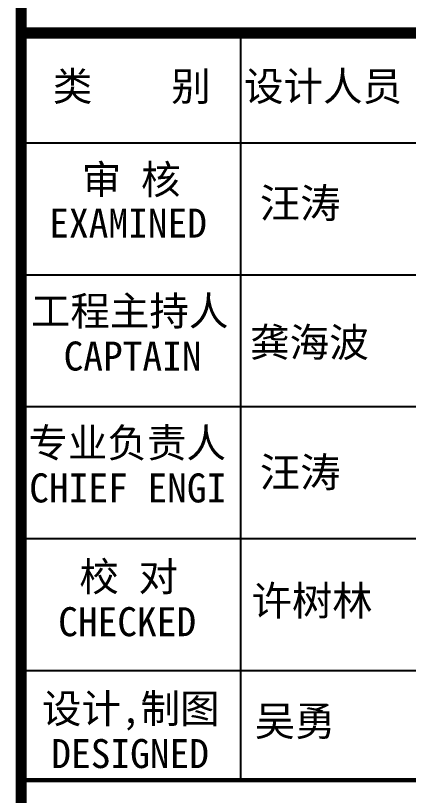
# Model space of a CAD drawing. Extents: x 1169373 to 1354985, y 649019 to 904199.
# Drawn here: x 1344185 to 1349775, y 689782 to 700863 of the extents above; entities that cross this region are included whole.
import ezdxf

# ---------------------------------------------------------------- set-up
doc = ezdxf.new("R2010")
doc.units = 0
doc.header["$LTSCALE"] = 1000
doc.header["$MEASUREMENT"] = 0
for name, color, linetype in [('0-签名', 2, 'Continuous'), ('图框', 7, 'Continuous'), ('签名', 7, 'Continuous')]:
    doc.layers.add(name, color=color, linetype=linetype)
doc.styles.add('STYLE-黑体', font='simhei.ttf')

msp = doc.modelspace()

# ---------------------------------------------------------------- linework, layer by layer
at = {"layer": '图框', "color": 4}
msp.add_line((1344265, 714619), (1344265, 650619), dxfattribs=at)
at = {"layer": '图框', "color": 0}
for p, q in [((1344265, 699055), (1353349, 699055)), ((1344265, 699055), (1353349, 699055)), ((1344265, 697181), (1353349, 697181)), ((1344265, 695307), (1353349, 695307)), ((1344265, 693432), (1353349, 693432)), ((1344265, 691558), (1353349, 691558)), ((1344265, 689997), (1353349, 689997))]:
    msp.add_line(p, q, dxfattribs=at)
at = {"layer": '图框', "color": 4, "const_width": 158}
msp.add_lwpolyline([(1344265, 714619), (1344265, 650619)], dxfattribs=at)
msp.add_lwpolyline([(1344265, 714619), (1353385, 714619), (1353385, 650619), (1344265, 650619)], close=True, dxfattribs=at)
at = {"layer": '图框', "color": 0}
for points, const_width in [([(1344265, 700616), (1353350, 700616)], 159), ([(1344265, 700616), (1353350, 700616)], 159), ([(1344265, 700616), (1353350, 700616)], 159), ([(1344265, 700616), (1353350, 700616)], 159), ([(1344265, 700616), (1353350, 700616)], 64.5), ([(1344265, 689997), (1353349, 689997)], 63.2)]:
    msp.add_lwpolyline(points, dxfattribs=dict(at, const_width=const_width))
for points in [[(1347388, 699055), (1347388, 700616)], [(1347388, 689997), (1347388, 699055)]]:
    msp.add_lwpolyline(points, dxfattribs=at)

# ---------------------------------------------------------------- texts
at = {"layer": '0-签名', "color": 4, "style": 'STYLE-黑体'}
msp.add_text('吴勇', height=420.7, dxfattribs=at).set_placement((1347588, 690628))
at = {"layer": '图框', "color": 0, "style": 'STYLE-黑体'}
for s, p in [('类    别 ', (1344715, 699652)), ('设计人员', (1347435, 699652)), ('审 核', (1345127, 698327)), ('EXAMINED ', (1344664, 697708)), ('工程主持人', (1344402, 696459)), ('CAPTAIN', (1344868, 695819)), ('专业负责人', (1344367, 694585)), ('CHIEF ENGI', (1344379, 693945)), ('校 对', (1345092, 692684)), ('CHECKED  ', (1344791, 692044)), ('设计,制图', (1344559, 690810)), ('DESIGNED ', (1344693, 690170))]:
    msp.add_text(s, height=412.3, dxfattribs=at).set_placement(p)
at = {"layer": '图框', "color": 4, "style": 'STYLE-黑体'}
for s, p in [('汪涛', (1347660, 697988)), ('汪涛', (1347660, 694164)), ('许树林', (1347543, 692338))]:
    msp.add_text(s, height=420.7, dxfattribs=at).set_placement(p)
at = {"layer": '签名', "color": 4, "style": 'STYLE-黑体'}
msp.add_text('龚海波', height=413.1, dxfattribs=at).set_placement((1347521, 696013))

doc.saveas('drawing.dxf')
